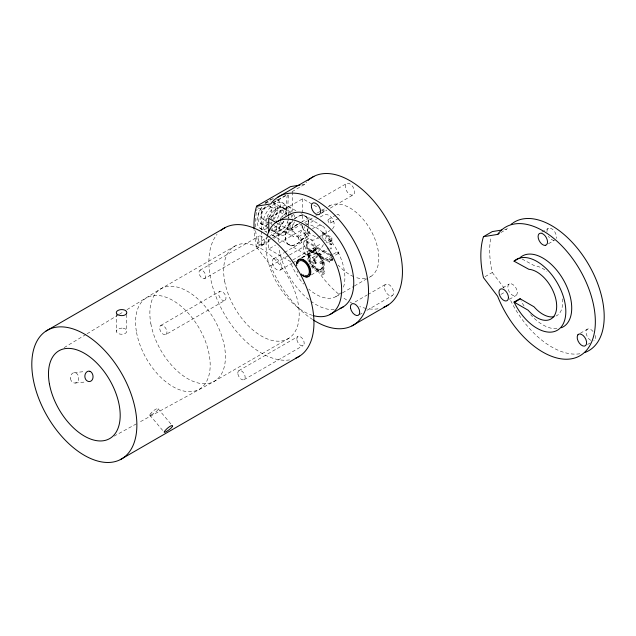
<?xml version="1.0" encoding="UTF-8"?>
<svg xmlns="http://www.w3.org/2000/svg" width="636" height="636" viewBox="0 0 636 636"><rect width="100%" height="100%" fill="white"/><g stroke="black" fill="none" stroke-linecap="round" stroke-linejoin="round"><path stroke-width="0.48" stroke-dasharray="3.18 2.39" d="M277.224 223.228L290.294 230.773L290.62 230.208A40.903 23.619 60 0 1 298.968 224.095M304.501 226.702C300.629 234.072 311.115 245.194 317.928 237.546M321.689 212.647L324.567 210.611A40.903 23.619 60 0 1 325.489 209.339M292.027 191.667L304.755 184.321L305.558 183.224A74.293 42.898 60 0 1 306.775 181.809M500.874 232.545L506.51 229.294L507.305 228.189M150.994 413.233L150.891 413.36A5.215 1.105 -37.7 0 0 149.889 414.807L149.858 414.887A5.247 0.851 -35.5 0 0 151.185 414.879M324.225 273.822L322.269 269.998A11.273 6.503 60 0 0 320.743 257.222A11.273 6.503 60 0 0 310.328 251.212A11.273 6.503 60 0 0 308.81 262.231M322.118 270.165L323.446 269.314A11.273 6.503 60 0 0 318.215 252.325A11.273 6.503 60 0 0 308.889 257.707A11.273 6.503 60 0 0 320.989 270.737L323.319 274.347M332.501 229.055L334.123 226.376L334.043 222.433L332.167 218.363L329.281 215.532L327.015 214.563L324.511 214.618L316.768 218.943M320.536 269.497L321.331 268.774A9.707 5.605 60 0 0 316.823 254.138A9.707 5.605 60 0 0 308.794 258.773A9.707 5.605 60 0 0 319.216 269.998L320.234 269.672M64.141 347.63L86.226 334.29M87.076 333.773L118.503 314.78M119.353 314.271L123.599 311.704M126.993 309.645L160.097 289.261L235.559 245.695M264.974 203.186L274.188 197.868M273.361 202.447L286.939 194.608M257.437 207.543L261.372 209.816L269.744 204.975M273.098 203.043L287.337 194.823M270.443 217.353L302.688 198.734L316.982 206.986M318.652 199.648L346.652 183.478M199.919 270.252L259.098 236.083M255.704 230.725A87.657 50.61 60 0 0 257.413 243.214L267.486 237.522M268.328 237.037L288.426 225.43L292.361 227.704L292.361 215.135M312.674 319.574A74.293 42.898 60 0 1 271.612 267.828L270.817 265.8L256.602 247.102L271.874 238.285M272.725 237.8L290.549 227.505L289.881 224.476A87.657 50.61 60 0 1 289.181 220.565M294.889 225.891L301.265 222.21M301.671 221.98L311.004 216.59M316.951 213.155L320.775 210.945M321.625 210.46L327.127 207.28M328.415 206.541L330.116 205.555M257.437 243.326L261.372 245.599L270.586 240.281M273.933 238.341L292.361 227.704M204.713 278.56A4.802 2.775 60 0 0 203.377 271.175A4.802 2.775 60 0 0 199.092 273.353A4.802 2.775 60 0 0 204.713 278.56L263.892 244.391M290.294 230.773L301.321 224.405M304.716 222.441L313.198 217.544M314.049 217.051L316.593 215.58M320.926 213.513L326.864 210.087M330.259 208.123L353.171 194.894A6.575 3.792 60 0 0 351.151 184.734A6.575 3.792 60 0 0 345.412 187.938A6.575 3.792 60 0 0 353.171 194.894M306.011 225.152L316.203 219.269M268.75 239.112L268.75 249.002L275.539 245.083M278.934 243.127L302.688 229.405L318.588 238.587M298.61 236.648L307.53 231.504M328.391 219.46L335.697 215.238M300.693 240.265A2.091 1.208 60 0 0 300.113 237.053A2.091 1.208 60 0 0 298.252 237.999A2.091 1.208 60 0 0 300.693 240.265L309.613 235.113M330.474 223.069A2.091 1.208 60 0 0 329.893 219.857A2.091 1.208 60 0 0 328.025 220.803A2.091 1.208 60 0 0 330.474 223.069L338.591 218.387M273.496 258.788L283.68 252.905M284.523 252.42L307.434 239.192M160.717 325.465L219.746 291.383M306.512 242.006L307.395 241.497L316.251 246.609L316.251 253.43L315.369 253.939L315.369 247.118L306.512 242.006L306.512 248.827L329.535 262.119L332.906 260.172M322.158 237.848L322.158 232.975L323.04 232.466L331.897 237.578L331.897 244.399L331.006 244.908L326.181 242.117M318.493 237.22L330.076 230.526M270.817 265.8L288.633 255.513M289.483 255.028L304.755 246.212L290.549 227.505M306.512 248.827L307.395 248.31L329.535 261.094L332.906 259.146M292.838 259.973L321.689 243.318M315.369 247.118L316.251 246.609M322.158 232.975L331.006 238.087L331.897 237.578M313.27 248.589L314.152 248.08M328.899 239.565L329.79 239.056M165.877 334.528A5.215 3.013 60 0 0 164.287 326.467A5.215 3.013 60 0 0 159.723 328.995A5.215 3.013 60 0 0 165.877 334.528L224.905 300.454A5.215 3.013 60 0 0 223.315 292.385A5.215 3.013 60 0 0 218.752 294.913A5.215 3.013 60 0 0 224.905 300.454M309.732 251.53L311.266 250.64M330.378 254.766L317.73 247.46L311.823 250.87L311.823 251.896L317.73 248.485L331.221 256.276M280.253 270.062L292.131 263.201M292.981 262.716L295.525 261.245M301.464 257.811L314.192 250.465M302.036 257.652L311.219 252.349M302.466 257.524L312.022 252.015M314.51 250.767A1.256 0.723 60 0 0 314.128 248.827A1.256 0.723 60 0 0 313.031 249.439A1.256 0.723 60 0 0 314.51 250.767L315.4 250.25A1.256 0.723 60 0 0 315.011 248.318A1.256 0.723 60 0 0 313.922 248.93A1.256 0.723 60 0 0 315.4 250.25M330.163 241.728L331.046 241.219M312.499 257.524L328.518 248.271M313.413 259.162A0.938 0.541 60 0 0 313.182 257.731A0.938 0.541 60 0 0 312.316 258.113A0.938 0.541 60 0 0 313.413 259.162L329.464 249.9M313.397 260.045L314.47 259.432L316.537 260.625L316.537 263.01L315.464 263.63L313.397 262.43L313.397 260.045L315.464 261.237L316.537 260.625M313.397 262.43L314.47 261.817L316.537 263.01M319.995 261.849L332.644 254.551M333.487 254.066L337.7 251.625M320.942 263.471L338.646 253.247M311.346 274.919L322.516 268.09A9.707 5.605 60 0 0 318.008 253.462A9.707 5.605 60 0 0 309.978 258.089A9.707 5.605 60 0 0 320.393 269.314L321.419 268.988M310.853 265.92A11.273 6.503 60 0 0 319.805 271.413L321.212 270.69M335.768 296.71L342.144 293.029M342.558 292.791L354.029 286.168M354.435 285.93L368.451 277.845M369.301 277.352L370.995 276.374M288.959 338.185L213.497 381.759L138.441 422.741M355.134 301.941L367.012 295.08M367.862 294.587L385.686 284.3M238.858 370.637L297.887 336.563M244.129 379.644L303.157 345.563M359.245 314.748L362.639 312.793M366.877 310.336L392.333 295.645M541.785 232.156L548.431 228.316M485.053 276.66L492.296 272.478L491.628 269.441A87.657 50.61 60 0 1 490.785 237.745M548.455 243.715L554.306 240.344M502.885 287.679L509.325 283.966M500.874 294.428L504.094 292.568M509.372 299.349L515.812 295.629M580.286 333.28L587.529 329.098M587.553 344.497L590.176 342.987M114.098 436.145L137.567 423.218M151.201 414.871L151.408 414.767A5.175 0.58 -33.4 0 0 152.568 414.131L152.823 413.98A5.247 0.851 -35.5 0 0 156.663 411.19L156.869 410.999A5.215 1.105 -37.7 0 0 158.078 409.473L158.133 409.346A5.239 1.375 -39.8 0 0 157.466 408.59L157.346 408.614A5.199 1.614 -42.1 0 0 153.936 410.451L153.681 410.649A5.239 1.375 -39.8 0 0 150.963 413.257M301.909 184.782L304.755 184.321M504.61 229.596L506.51 229.294M554.195 240.225L553.94 240.249A6.678 3.856 60 0 1 549.393 237.625L549.13 237.3A6.678 3.856 60 0 1 548.431 236.266M74.118 372.656L84.675 371.551M75.207 383.039L85.773 381.934M522.037 258.979L534.765 265.904A27.968 16.146 60 0 1 546.92 271.453M321.816 209.777L324.233 211.176M276.692 199.41L283.473 203.321M288.354 206.358L296.766 211.216M300.971 213.64L305.177 216.073M304.827 215.986L323.398 226.71M283.266 207.757L291.32 212.4M272.486 202.033L286.709 210.246M270.213 206.485L285.413 215.262M323.843 239.748L331.897 244.399M263.129 219.253L273.257 225.104M274.1 225.597L293.522 236.807M260.204 223.339L268.225 227.966M271.031 229.588L274.426 231.544M270.467 229.763L279.315 234.875M288.45 244.359L307.013 255.084M272.136 235.066L288.959 244.773A16.488 9.516 -60 0 0 308.015 228.721M260.021 228.284L266.794 232.196A16.695 9.643 -60 0 1 264.91 215.532A16.695 9.643 -60 0 1 279.872 202.264A16.695 9.643 -60 0 1 285.922 215.238M268.75 249.002L290.294 261.444L290.62 262.39A40.903 23.619 60 0 0 303.658 284.038M158.086 408.733L172.388 425.738M149.858 415.165L163.015 430.81M298.101 272.693L297.457 271.779M492.296 272.478L504.141 288.06M323.295 269.481L325.409 273.146L322.142 275.03L320.027 271.373M297.314 271.54L297.06 271.039M304.755 246.212L305.558 248.231A74.293 42.898 60 0 0 340.069 295.239M288.426 225.43L288.402 225.327A87.657 50.61 60 0 1 287.552 220.446M256.602 247.102L255.934 244.073A87.657 50.61 60 0 1 254.114 229.715M70.509 378.659L70.564 378.984A5.215 4.126 84 0 0 72.854 382.49L73.1 382.634A5.215 4.182 78.3 0 0 78.594 379.326L78.641 379.008A5.215 4.126 84 0 0 77.703 374.676L77.544 374.421A5.223 4.054 89.4 0 0 72.774 373.125A5.223 4.054 89.4 0 0 70.509 378.659M332.262 258.534L332.262 259.552M331.006 238.087L331.006 244.908M329.758 258.542L329.758 259.567M329.535 261.094L329.535 262.119M323.04 232.466L323.04 239.279M317.73 247.46L317.73 248.485M315.464 261.237L315.464 263.63M314.47 259.432L314.47 261.817M307.395 241.497L307.395 248.31M302.688 198.734L302.688 221.495M302.688 225.446L302.688 229.405M292.361 191.921L292.361 211.263M261.372 209.816L261.372 230.121M261.372 231.091L261.372 245.599M126.763 314.462L126.763 331.245M116.34 313.683L116.34 331.324M336.985 214.634A2.091 1.208 60 0 1 339.107 215.151A2.091 1.208 60 0 1 339.457 217.878M283.473 221.559A16.695 9.643 -60 0 1 271.047 232.577M267.653 227.481A12.315 7.107 -60 0 1 273.782 208.036A12.315 7.107 -60 0 1 282.646 217.003M280.524 221.614A12.315 7.107 -60 0 1 272.009 228.618M273.146 202.876A12.315 7.107 -60 0 1 273.909 219.277M271.485 222.107A12.315 7.107 -60 0 1 270.602 222.886M267.883 224.619A12.315 7.107 -60 0 1 260.132 220.151A12.315 7.107 -60 0 1 266.102 206.088M277.566 199.911A16.695 9.643 -60 0 1 275.73 221.121M267.557 228.372A16.695 9.643 -60 0 1 257.246 223.602A16.695 9.643 -60 0 1 262.891 205.698M265.148 203.242A16.695 9.643 -60 0 1 267.557 201.254M270.03 199.831A16.695 9.643 -60 0 1 271.246 199.346M272.439 199.028A16.695 9.643 -60 0 1 273.591 198.869M268.154 217.727A7.306 4.213 -60 0 1 261.603 214.626A7.306 4.213 -60 0 1 269.942 206.366A7.306 4.213 -60 0 1 268.662 217.226M300.987 224.27A7.306 4.213 -60 0 1 301.313 224.58M301.599 224.945A7.306 4.213 -60 0 1 297.847 235.869A7.306 4.213 -60 0 1 292.004 232.18A7.306 4.213 -60 0 1 299.755 223.777M272.701 220.048A12.315 7.107 -60 0 1 281.152 210.19A12.315 7.107 -60 0 1 288.521 212.814M288.903 216.749A12.315 7.107 -60 0 1 288.76 217.878M288.203 220.199A12.315 7.107 -60 0 1 279.792 231.011A12.315 7.107 -60 0 1 271.97 228.602M271.588 224.667A12.315 7.107 -60 0 1 271.962 222.393M273.711 202.892A12.315 7.107 -60 0 1 271.031 219.054M268.487 221.654A12.315 7.107 -60 0 1 258.542 221.177A12.315 7.107 -60 0 1 262.31 206.684M265.753 203.401A12.315 7.107 -60 0 1 271.015 201.652M294.659 218.712A16.401 9.468 -60 0 1 308.412 226.655M308.102 228.189A16.401 9.468 -60 0 1 289.308 244.86A16.401 9.468 -60 0 1 292.353 220.907M312.363 228.936A16.401 9.468 -60 0 1 323.788 227.012A16.401 9.468 -60 0 1 325.37 239.979M323.398 244.629A16.401 9.468 -60 0 1 305.391 253.939A16.401 9.468 -60 0 1 310.058 231.13M293.872 219.325A16.488 9.516 -60 0 1 308.611 225.653M288.959 244.773A16.488 9.516 -60 0 1 292.719 220.446M271.071 217.703A16.488 9.516 -60 0 1 283.084 206.016A16.488 9.516 -60 0 1 291.725 211.756M291.892 214.475A16.488 9.516 -60 0 1 291.55 217.456M290.119 222.155A16.488 9.516 -60 0 1 269.942 232.959M579.817 353.775A74.293 42.898 60 0 1 509.555 298.26M546.976 232.14A6.678 3.856 60 0 1 546.952 231.782M546.944 231.432A6.678 3.856 60 0 1 552.406 229.199A6.678 3.856 60 0 1 556.158 238.436M595.153 335.466A6.678 3.856 60 0 1 593.77 340.88M590.764 340.395A6.678 3.856 60 0 1 586.623 329.925L586.774 329.718A6.678 3.856 60 0 1 588.228 328.876L588.483 328.852A6.678 3.856 60 0 1 593.038 331.475M556.905 328.717A40.903 23.619 60 0 1 530.663 314.717M524.048 306.011A40.903 23.619 60 0 1 521.035 300.836M562.303 298.864A27.968 16.146 60 0 1 556.039 316.02M334.17 309.668A53.424 30.846 60 0 1 311.235 301.48M308.889 299.691A53.424 30.846 60 0 1 280.842 256.713L280.039 253.669A53.424 30.846 60 0 1 278.862 247.682M278.266 241.903A53.424 30.846 60 0 1 280.039 226.71L280.842 224.595A53.424 30.846 60 0 1 282.861 220.803M312.499 315.369A53.424 30.846 60 0 1 268.742 263.694L267.939 260.657A53.424 30.846 60 0 1 267.279 235.94M286.852 214.706A87.657 50.61 60 0 1 287.416 194.433M255.513 227.02A87.657 50.61 60 0 1 255.863 216.447M255.958 215.604A87.657 50.61 60 0 1 256.562 211.518M256.713 210.723A87.657 50.61 60 0 1 257.047 209.157M269.449 217.146A12.728 7.354 -60 0 1 283.656 208.012L284.014 208.314A12.728 7.354 -60 0 1 285.747 215.318M283.95 221.09A12.728 7.354 -60 0 1 271.31 230.145M267.899 224.85A12.728 7.354 -60 0 1 267.907 222.894M289.03 219.595A87.657 50.61 60 0 1 288.633 216.709M288.418 214.801A87.657 50.61 60 0 1 289.03 192.772M293.49 214.141A12.728 7.354 -60 0 1 294.714 218.41M294.349 221.845A12.728 7.354 -60 0 1 287.631 232.927A12.728 7.354 -60 0 1 278.934 234.612L278.576 234.318A12.728 7.354 -60 0 1 277.725 223.713M280.245 218.776A12.728 7.354 -60 0 1 290.35 212.281M378.062 308.81A74.293 42.898 60 0 1 366.932 308.555M366.145 308.404A74.293 42.898 60 0 1 359.753 306.608M351.565 302.919A74.293 42.898 60 0 1 349.911 301.997M346.612 299.977A74.293 42.898 60 0 1 343.329 297.72M365.414 278.481A40.903 23.619 60 0 1 355.333 277.272M353.536 276.565A40.903 23.619 60 0 1 338.145 265.053M331.475 256.427A40.903 23.619 60 0 1 328.828 252.023M328.828 206.303A40.903 23.619 60 0 1 370.367 229.524A40.903 23.619 60 0 1 369.715 277.113M340.395 292.926A40.903 23.619 60 0 1 308.778 289.126M305.32 223.729A40.903 23.619 60 0 1 336.42 249.121A40.903 23.619 60 0 1 342.86 288.752M309.732 264.123A11.273 6.503 60 0 1 309.398 263.503M301.615 273.599A8.348 4.818 60 0 1 301.265 273.249M289.571 359.897A74.293 42.898 60 0 1 217.067 299.317L215.381 295.072A74.293 42.898 60 0 1 217.067 234.31M517.291 292.504L517.283 292.838A6.678 3.856 60 0 1 511.598 294.579A6.678 3.856 60 0 1 508.132 285.357A6.678 3.856 60 0 1 514.826 286.311L515.081 286.637A6.678 3.856 60 0 1 516.543 289.157L516.694 289.539A6.678 3.856 60 0 1 517.291 292.504M122.144 328.104L122.04 328.104A5.207 2.759 -5.3 0 0 116.348 331.499L116.396 331.674A5.215 2.965 -2.4 0 0 117.859 333.272A5.215 3.156 0.8 0 0 120.737 334.178L121.063 334.21A5.207 3.323 4.1 0 0 126.747 330.823L126.707 330.617A5.215 3.156 0.8 0 0 125.244 328.868A5.215 2.965 -2.4 0 0 122.366 328.112L122.144 328.104M307.101 232.887A2.091 1.208 60 0 0 309.549 235.153A2.091 1.208 60 0 0 308.969 231.941A2.091 1.208 60 0 0 307.101 232.887M330.283 260.148A1.256 0.723 0 0 0 332.254 259.631A1.256 0.723 0 0 0 330.489 258.9A1.256 0.723 0 0 0 330.283 260.148M330.283 259.13A1.256 0.723 0 0 0 332.254 258.606A1.256 0.723 0 0 0 330.489 257.882A1.256 0.723 0 0 0 330.283 259.13M329.543 239.796A1.256 0.723 60 0 0 330.982 241.251A1.256 0.723 60 0 0 330.728 239.359A1.256 0.723 60 0 0 329.543 239.796M328.661 240.313A1.256 0.723 60 0 0 330.1 241.76A1.256 0.723 60 0 0 329.846 239.867A1.256 0.723 60 0 0 328.661 240.313M309.215 258.86A9.81 5.66 60 0 0 320.719 269.513A9.81 5.66 60 0 0 317.976 254.424A9.81 5.66 60 0 0 309.215 258.86M272.343 263.018A6.575 3.792 60 0 0 280.047 270.181A6.575 3.792 60 0 0 278.234 260.076A6.575 3.792 60 0 0 272.343 263.018M384.462 288.474A6.575 3.792 60 0 0 392.126 295.756A6.575 3.792 60 0 0 390.44 285.691A6.575 3.792 60 0 0 384.462 288.474M306.29 243.421A6.575 3.792 60 0 0 313.985 250.584A6.575 3.792 60 0 0 312.173 240.48A6.575 3.792 60 0 0 306.29 243.421M316.076 255.982A0.938 0.541 60 0 0 317.181 256.992A0.938 0.541 60 0 0 316.903 255.537A0.938 0.541 60 0 0 316.076 255.982M319.821 262.445A0.938 0.541 60 0 0 320.91 263.487A0.938 0.541 60 0 0 320.671 262.056A0.938 0.541 60 0 0 319.821 262.445M337.525 252.222A0.938 0.541 60 0 0 338.622 253.263A0.938 0.541 60 0 0 338.384 251.832A0.938 0.541 60 0 0 337.525 252.222M330.028 247.889A0.938 0.541 60 0 0 331.118 248.938A0.938 0.541 60 0 0 330.887 247.507A0.938 0.541 60 0 0 330.028 247.889M319.487 254.018A0.938 0.541 60 0 0 320.592 255.02A0.938 0.541 60 0 0 320.313 253.573A0.938 0.541 60 0 0 319.487 254.018M224.643 281.152A53.424 30.846 60 0 0 287.281 339.155A53.424 30.846 60 0 0 272.343 256.968A53.424 30.846 60 0 0 224.643 281.152M150.859 323.748A53.424 30.846 60 0 0 213.497 381.759A53.424 30.846 60 0 0 198.551 299.564A53.424 30.846 60 0 0 150.859 323.748M136.557 332.413A52.756 30.464 60 0 0 198.416 389.693A52.756 30.464 60 0 0 183.661 308.532A52.756 30.464 60 0 0 136.557 332.413M296.909 339.863A5.215 3.013 60 0 0 302.99 345.65A5.215 3.013 60 0 0 301.655 337.668A5.215 3.013 60 0 0 296.909 339.863M258.121 239.271A4.802 2.775 60 0 0 263.741 244.478A4.802 2.775 60 0 0 262.406 237.093A4.802 2.775 60 0 0 258.121 239.271M237.88 373.944A5.215 3.013 60 0 0 243.962 379.732A5.215 3.013 60 0 0 242.634 371.75A5.215 3.013 60 0 0 237.88 373.944"/><path stroke-width="0.95" d="M300.017 185.084L290.549 186.61L256.602 206.207L255.934 208.473A87.657 50.61 60 0 0 254.066 228.785M483.447 236.695L482.78 238.961A87.657 50.61 60 0 0 482.78 274.553L483.447 277.59L497.654 296.289L498.449 298.316A74.293 42.898 60 0 0 577.138 357.154A74.293 42.898 60 0 0 577.138 265.315A74.293 42.898 60 0 0 498.449 233.301L497.654 234.406L483.447 236.695L492.296 231.584L501.772 230.057M514.047 302.076L528.119 310.201A27.968 16.146 60 0 0 556.675 306.711A27.968 16.146 60 0 0 528.866 269.314L514.047 261.181L514.492 260.768A40.903 23.619 60 0 1 556.556 281.669A40.903 23.619 60 0 1 556.842 330.529A40.903 23.619 60 0 1 514.739 303.483L514.047 302.076L519.946 298.666L534.017 306.791A27.968 16.146 60 0 0 554.091 316.68M46.038 331.03L225.462 227.442M277.67 197.295L313.945 176.355M276.334 222.155L290.111 214.205M329.734 314.645L343.512 306.695M497.654 234.406L499.26 233.476M120.299 459.645A74.293 42.898 60 0 0 99.518 345.356A74.293 42.898 60 0 0 33.191 378.984A74.293 42.898 60 0 0 120.299 459.645L299.715 356.065M351.931 325.918L388.206 304.97M514.047 261.181L519.103 258.256M520.32 298.88L514.421 302.37M256.602 206.207L270.817 203.918L271.612 202.82A74.293 42.898 60 0 1 336.078 216.494A74.293 42.898 60 0 1 367.242 303.762A74.293 42.898 60 0 1 313.492 320.099M89.978 371.352L89.732 371.265A5.191 3.896 -86.2 0 0 85.311 373.96A5.231 4.015 88.8 0 0 84.986 377.474L85.049 377.792A5.215 4.078 83.5 0 0 86.377 380.249L86.583 380.455A5.215 4.134 77.9 0 0 90.853 381.131A5.215 4.134 77.9 0 0 93.023 376.862L93.015 376.536A5.215 4.078 83.5 0 0 92.323 373.722L92.204 373.491A5.231 4.015 88.8 0 0 89.994 371.345M520.327 257.985L520.391 257.357A40.903 23.619 60 0 1 563.114 279.363A40.903 23.619 60 0 1 561.389 327.731M276.382 222.735L268.75 218.331L268.75 232.18M513.371 222.672A74.293 42.898 60 0 1 589.962 266.889A74.293 42.898 60 0 1 585.152 352.384M511.185 224.27A74.293 42.898 60 0 1 512.624 223.172M288.434 215.167A53.424 30.846 60 0 1 343.512 246.967A53.424 30.846 60 0 1 340.053 308.444M313.262 315.591A53.424 30.846 60 0 0 332.207 255.434A53.424 30.846 60 0 0 268.742 231.584L267.939 233.69A53.424 30.846 60 0 0 267.279 235.94M297.417 261.245A9.81 5.66 60 0 1 308.619 264.822A9.81 5.66 60 0 1 306.822 276.867M306.425 276.835A9.81 5.66 60 0 1 304.739 276.366M304.302 276.159A9.81 5.66 60 0 1 303.436 275.658M302.998 275.364A9.81 5.66 60 0 1 302.569 275.038M296.988 262.938A9.81 5.66 60 0 1 297.274 261.635M308.062 180.497A74.293 42.898 60 0 1 386.275 218.546A74.293 42.898 60 0 1 383.397 307.411M296.694 265.761A9.707 5.605 60 0 1 303.006 260.013A9.707 5.605 60 0 1 310.288 272.621A9.707 5.605 60 0 1 302.148 275.205M301.726 274.855A9.707 5.605 60 0 1 301.313 274.482M297.64 263.543A8.348 4.818 60 0 1 303.563 261.428A8.348 4.818 60 0 1 309.279 270.546A8.348 4.818 60 0 1 305.264 275.706M303.809 275.181A8.348 4.818 60 0 1 303.436 274.983M295.748 358.163A74.293 42.898 60 0 0 305.781 350.539L307.458 348.226A74.293 42.898 60 0 0 290.954 259.297A74.293 42.898 60 0 0 220.938 230.383M508.434 297.616L508.426 297.95A6.678 3.856 60 0 1 502.75 299.691A6.678 3.856 60 0 1 499.284 290.469A6.678 3.856 60 0 1 505.97 291.423L506.232 291.749A6.678 3.856 60 0 1 508.434 297.616M172.483 426.096L172.459 426.207A5.215 1.057 -38.4 0 1 170.528 428.592L170.297 428.791A5.215 0.795 -36.3 0 1 164.239 432.265L164.223 432.186A5.215 1.057 -38.4 0 1 165.392 430.333L165.575 430.135A5.223 1.32 -40.6 0 1 170.05 426.351A5.223 1.32 -40.6 0 1 172.475 426.096M126.5 313.588L126.461 313.659A5.199 3.267 4.9 0 1 123.32 315.472L123.01 315.528A5.223 3.108 1.6 0 1 117.859 314.645A5.223 2.918 -1.5 0 1 116.539 311.791L116.642 311.616A5.199 2.703 -4.5 0 1 119.783 309.804L120.093 309.74A5.223 2.918 -1.5 0 1 125.244 310.384A5.223 3.108 1.6 0 1 126.564 313.476L126.5 313.588M577.917 334.83L577.766 335.037A6.678 3.856 60 0 0 581.121 344.974A6.678 3.856 60 0 0 586.567 341.834A6.678 3.856 60 0 0 579.635 333.964L579.38 333.987A6.678 3.856 60 0 0 577.917 334.83M545.338 245.337L545.084 245.361A6.678 3.856 60 0 1 540.536 242.737L540.282 242.411A6.678 3.856 60 0 1 539.233 233.643A6.678 3.856 60 0 1 546.388 237.769A6.678 3.856 60 0 1 545.338 245.337M311.473 207.535A6.575 3.792 60 0 0 319.232 214.491A6.575 3.792 60 0 0 317.213 204.331A6.575 3.792 60 0 0 311.473 207.535M350.523 308.07A6.575 3.792 60 0 0 358.179 315.353A6.575 3.792 60 0 0 356.494 305.288A6.575 3.792 60 0 0 350.523 308.07M49.425 383.961A50.713 29.28 60 0 0 108.883 439.023A50.713 29.28 60 0 0 94.7 361.01A50.713 29.28 60 0 0 49.425 383.961"/></g></svg>
